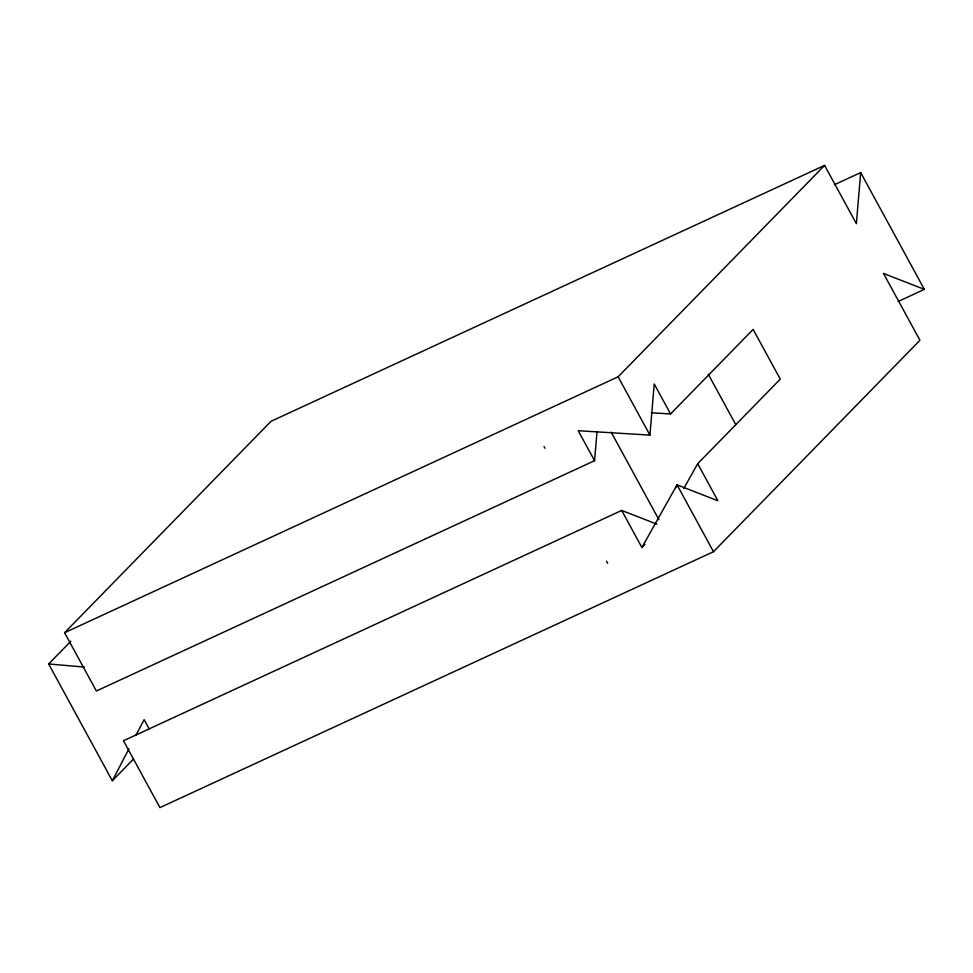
<?xml version="1.0" encoding="UTF-8"?>
<svg xmlns="http://www.w3.org/2000/svg" width="973" height="973" viewBox="0 0 973 973"><rect width="100%" height="100%" fill="white"/><g stroke="black" fill="none" stroke-linecap="round" stroke-linejoin="round"><path stroke-width="1.46" d="M834.518 184.688L860.679 172.586L856.374 223.681L824.581 165.386L271.029 421.309L64.583 632.718L96.363 691.012L594.564 460.691L596.972 432.134M594.564 460.691L578.23 430.735L649.915 435.101L654.233 384.007L670.567 413.951L753.138 329.397L780.261 379.129L697.69 463.695L683.776 488.507M676.04 487.704L677.038 484.846L717.904 500.779L697.69 463.695M70.883 641.207L48.65 663.975L112.321 780.747L128.923 748.857M135.831 735.564L144.138 719.619L149.185 728.886M621.686 510.436L641.9 547.507L677.038 484.846L713.489 551.691L159.937 807.614L123.486 740.757L621.686 510.436L656.909 524.167M112.321 780.747L133.496 759.074M64.583 632.718L618.135 376.794L824.581 165.386M641.9 547.507L645.002 544.345M713.489 551.691L919.935 340.282L883.484 273.425L924.35 289.37L898.188 301.46M651.144 412.771L670.567 413.951M48.65 663.975L84.323 667.052M860.679 172.586L924.35 289.37M708.222 374.131L735.722 424.556M618.135 376.794L649.915 435.101M611.178 432.158L658.928 519.74M544.029 446.558L544.965 448.285M606.52 561.178L607.687 563.331"/></g></svg>
